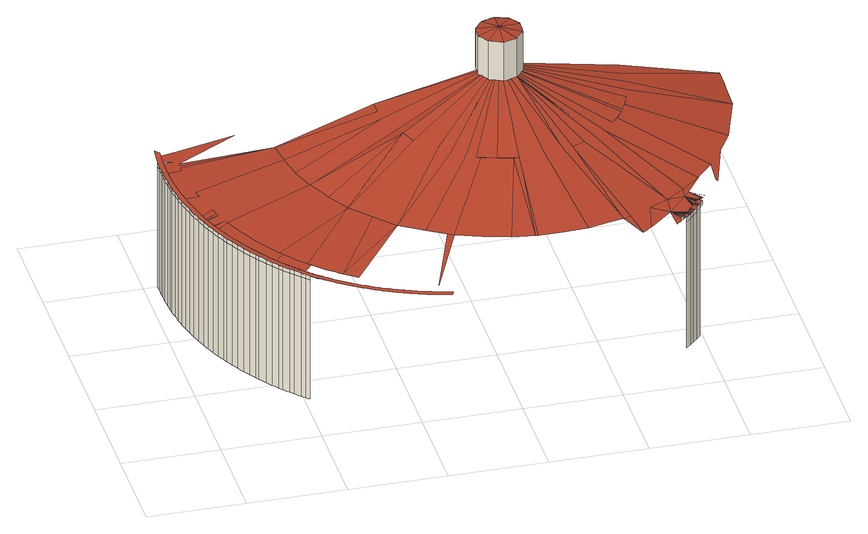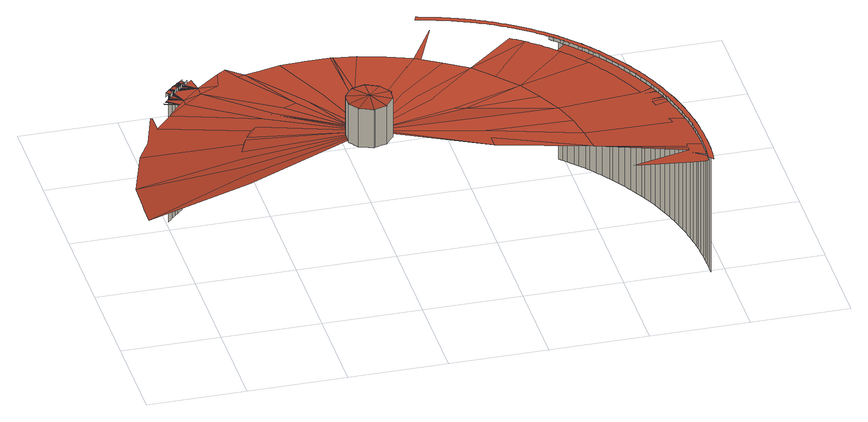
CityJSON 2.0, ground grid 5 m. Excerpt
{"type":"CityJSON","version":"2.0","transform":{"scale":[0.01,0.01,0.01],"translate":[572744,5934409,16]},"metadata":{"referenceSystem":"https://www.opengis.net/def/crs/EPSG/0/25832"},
"CityObjects":{
"building1":{"type":"Building","attributes":{"Grundfläche 2D":"855.124924","Grundhöhe NN":"16.861"},"children":["building1-1"],"geometry":[{"type":"MultiSurface","lod":"3","boundaries":[[[0,1,2,3,4,5]],[[3,2,1,6,7,8]],[[1,9,10,11,12,6]],[[13,10,9,1,0,14]],[[4,3,15,16,17,18]],[[16,15,3,8,19,20]],[[10,21,22,23,24,11]],[[25,22,21,10,13,26]],[[17,16,27,28,29,30]],[[28,27,16,20,31,32]],[[22,33,34,35,36,23]],[[37,34,33,22,25,38]],[[29,28,39,40,41,42]],[[40,39,28,32,43,44]],[[34,45,46,47,48,35]],[[49,46,45,34,37,50]],[[41,40,51,52,53,54]],[[52,51,40,44,55,56]],[[46,57,58,59,60,47]],[[61,58,57,46,49,62]],[[53,52,63,64,65,66]],[[64,63,52,56,67,68]],[[58,69,70,59]],[[69,58,61,71]],[[65,64,72,73,74,75]],[[73,72,64,68,76,77]],[[69,78,79,80,81,70]],[[82,79,78,69,71,83]],[[84,85,86,87,88,89]],[[90,91,92,84,89,93,94]],[[95,96,97,87,86,98]],[[94,99,100,101,102,90]],[[73,103,104,74]],[[105,106,96,95,107,108]],[[109,101,100,110,111,112,113,114]],[[103,73,77,115]],[[116,117,118,119,105,108,120,121]],[[79,122,123,124,125,80]],[[113,112,126,127,128]],[[129,123,122,79,82,130]],[[126,131,132,133,134,127]],[[104,103,135,136,137,138]],[[136,135,103,115,139,140]],[[141,142,143,117,116,144]],[[132,145,146,147,148,133]],[[123,149,150,151,152,124]],[[141,153,154,155,156,157,158,142]],[[159,150,149,123,129,160]],[[137,136,161,162,163,164]],[[146,165,166,167,168,147]],[[162,161,136,140,169,170]],[[171,172,156,155,173,174]],[[150,175,176,177,178,151]],[[179,176,175,150,159,180]],[[181,128,127]],[[167,166,182,183,184,185]],[[92,186,187,85,84]],[[171,174,188,189]],[[163,162,190,191,192,193]],[[191,190,162,170,194,195]],[[196,197,198,189,188,199]],[[184,183,200,201,202,203]],[[176,204,205,206,207,177]],[[208,205,204,176,179,209]],[[191,210,211,192]],[[210,191,195,212]],[[91,90,213]],[[197,196,214,215]],[[109,114,216]],[[202,201,217,218,219,220]],[[205,221,222,206]],[[221,205,208,223]],[[211,210,224,225,226,227]],[[225,224,210,212,228,229]],[[230,231,215,214,232,233]],[[221,234,235,236,237,238,239,222]],[[240,241,236,235,234,221,223,242]],[[243,244,219,218,245,246,247]],[[248,249,230,233,250,251]],[[226,225,252,253,254,255]],[[253,252,225,229,256,257]],[[246,258,259,260,261,247]],[[236,262,263,264,265,266,267,237]],[[268,269,264,263,262,236,241,270]],[[271,272,248,251,273,274]],[[275,276,277,278,279,280,281,181,127,134,133,148,147,168,167,185,184,202,220,219,244,243,247,261,260,282,283,284,285,286,287,288,289,290,291,292,293,294,295,296,297,298]],[[283,282,260,259,299,300,301,302,285,284]],[[264,303,304,305,306,307,308,265]],[[309,310,305,304,303,264,269,311]],[[312,313,271,274,314,315]],[[121,120,108,107,95,98,86,85,187,186,92,91,213,90,102,101,109,216,114,113,128,181,316,317,318,319,320,321,322,141,144,116]],[[323,287,286,285,302,324,325,326]],[[305,327,328,329,330,306]],[[331,328,327,305,310,332]],[[232,214,196,199,188,174,173,155,154,153,141,322,321,320,319,333,334,335,251,250,233]],[[336,337,323,326,338,339]],[[328,340,341,342,343,344,345,329]],[[346,347,342,341,340,328,331,348]],[[349,350,336,339,351,352,353,354,355,356,357]],[[342,358,359,343]],[[358,342,347,360]],[[354,361,362,363,364,355]],[[365,366,367,368,359,358]],[[369,366,365,358,360,370]],[[371,372,363,362,373,374,375,376,377,378,379]],[[366,380,381,382,383,367]],[[384,381,380,366,369,385]],[[386,288,287,323,337,336,350,349,357,356,355,364,363,372,371,379,378,377,387,388,389,390,391,392,393,394,395,396]],[[315,314,274,273,251,335,334,333,397,398,399,400,401,402,403,404,405,406,407,408]],[[381,409,410,411,412,382]],[[413,410,409,381,384,414]],[[415,388,387,377,376,416,417,418]],[[418,419,420,421,422,415]],[[423,421,420,424,425,426,427,428]],[[296,295,294,293,292,291,290,289,429,430,431,316,181,281,280,279,278,277,276,275,298,297]],[[427,426,432,433,434,435,436]],[[169,140,139,115,77,76,68,67,56,55,44,43,32,31,20,19,8,7,6,12,11,24,23,36,35,48,47,60,59,70,81,80,125,124,152,151,178,177,207,206,222,239,238,237,267,266,265,308,307,306,330,329,345,344,343,359,368,367,383,382,412,411,437,438,439,440,441,442,443,444,445,446,447,448,449,450,451,452,453,454,455,456,457,458,459,460,461,462,463,464,465,466,467,468,469,470,471,472,473,474,475,476,477,478,479,480,481,482,483,484,485,486,487,488,489,490,491,492,493,494,495,496,497,498,499,500,501,502,503,504,505,506,507,508,509,510,511,512,513,514,515,516,517,518,519,520,521,522,523,524,525,526,527,528,529,530,531,532,533,534,535,536,537,538,539,540,541,542,543,544,545,546,547,548,549,550,551,552,553,554,555,556,433,432,426,425,424,420,419,418,417,416,376,375,374,373,362,361,354,353,352,351,339,338,326,325,324,302,301,300,299,259,258,246,245,218,217,201,200,183,182,166,165,146,145,132,131,126,112,111,110,100,99,94,93,89,88,87,97,96,106,105,119,118,117,143,142,158,157,156,172,171,189,198,197,215,231,230,249,248,272,271,313,312,557,558,559,560,561,562,563,564,565,566,567,568,569,257,256,229,228,212,195,194,170]],[[288,386,396,395,394,393,392,391,390,429,289]],[[397,333,398]],[[429,390,389,570,571,572,573,574,575,576,577,578,579,580,581]],[[582,583,584,585,586,579]],[[579,586,580]],[[318,317,587,319]],[[431,430,588,316]],[[430,429,588]],[[589,590,591]],[[429,592,588]],[[333,593,594]],[[595,596,597,598,592,429,581,580,586]],[[599,600,601,602,603,590]],[[597,604,594,593,333,319,587,605]],[[597,605,587,317,316,606,607]],[[608,601,600]],[[586,609,610,611,597,612,613]],[[597,611,610,609,591,590,603,614,615]],[[586,613,612,597,596,595]],[[603,602,614]],[[607,606,316,588,616,597]],[[592,598,597,616,588]],[[617,601,608]],[[608,618,617]],[[604,597,619,594]],[[602,601,617]],[[602,620,597,615,614]],[[617,621,597,620,602]],[[621,617,618,622,623,624,625,597]],[[623,626,627,628,629,597,625,624]],[[630,597,629,628]],[[628,627,631,630]],[[632,631,627]],[[633,632,627]],[[630,634,635,597]],[[636,630,631]],[[637,638,639,640,641,642,643,636,631,632,633]],[[636,643,644,630]],[[630,644,643,645,646,647,597,635,634]],[[642,641,648,649]],[[650,651,597,652,653]],[[643,642,649]],[[654,655,597,656,657]],[[658,659,660,661,662,663,664,649,665,666,667]],[[664,668,649]],[[669,664,663,662,661,660,670,671,672,673]],[[674,649,668,675]],[[669,676,668,664]],[[669,677,676]],[[678,679,649,674]],[[680,681,649]],[[668,676,682,683,674,675]],[[684,685,649]],[[686,649,679,687,688]],[[679,678,674,683,689,690]],[[690,689,683,682,676,677,691,692,693,694]],[[649,695,643]],[[696,697,698,699,700,693,692,691,677,701]],[[702,699,698,697,696,703,704]],[[687,679,690,694]],[[649,686,705,706]],[[649,706,680]],[[694,693,700,707]],[[707,700,708]],[[709,710,705,686,688,687,694,707,708,711,712]],[[649,681,713]],[[708,700,711]],[[712,711,700,714,709]],[[715,716,717,653,652,597,647,646,718]],[[649,713,719,684]],[[649,685,720]],[[709,721,710]],[[706,705,710,722]],[[714,721,709]],[[722,710,723,724]],[[721,723,710]],[[699,725,726,727,728,729,723,721,714,700]],[[730,731,719,713,681,680,706,722,724,732]],[[733,734,735,728,727,726,725,699,702,736]],[[732,724,723,729,730]],[[695,645,643]],[[731,737,684,719]],[[685,684,737,738]],[[737,731,730,729,739,740]],[[717,650,653]],[[738,737,740,741,742]],[[743,720,685,738,742,744]],[[695,649,720,743,745,746,747,748]],[[728,749,750,751,752,753,754,755,741,740,739,729]],[[756,757,758,759,753,752,751,750,749,728,735,760]],[[745,743,744,761,762,763,764,748,747,746]],[[754,765,766,767,763,762,761,744,742,741,755]],[[768,748,764,769]],[[768,770,695,748]],[[771,772,768,769]],[[770,768,772]],[[770,772,771,773]],[[770,774,695]],[[771,769,764,763,767,775]],[[776,774,770,773]],[[774,777,695]],[[771,775,773]],[[778,779,780,781,782,783,784,753,759,785]],[[753,784,783,782,781,786,787,775,767,766,765,754]],[[776,788,777,774]],[[789,695,777]],[[790,791,695]],[[788,792,789,777]],[[773,775,787,776]],[[776,787,788]],[[790,695,789]],[[718,646,645]],[[788,786,792]],[[787,786,788]],[[793,794,695,791,795,796]],[[796,795,791,790,789,792,797,798,799,800,801,802,803,794,793]],[[804,805,695]],[[806,807,808,597,809,810]],[[803,802,801,800,799,798,797,792,786,811,812,813,814,815]],[[816,817,695]],[[818,695,794,819,820]],[[804,695,818]],[[821,695,805]],[[820,819,794,803,822,823]],[[811,786,781,824,825,826,815,814,813,812]],[[803,815,822]],[[827,718,645,695]],[[818,820,823,828]],[[804,818,828,829]],[[830,805,804,829]],[[831,832,816,695,821]],[[833,834,835,827,695,817]],[[835,836,827]],[[836,837,827]],[[838,839,840,597,841,842]],[[843,844,827]],[[845,654,657]],[[846,847,848,849,845,657,656,597,651,650,717,716,850]],[[845,849,851,806,810,809,597,655,654]],[[808,807,806,852,853,838,842,841,597]]],"semantics":{"surfaces":[{"type":"WallSurface"},{"type":"RoofSurface"}],"values":[0,0,0,0,0,0,0,0,0,0,0,0,0,0,0,0,0,0,0,0,0,0,0,0,0,0,0,0,0,0,0,0,0,0,0,0,0,0,0,0,0,0,0,0,0,0,0,0,0,0,0,0,0,0,1,0,1,0,0,0,0,0,0,0,0,0,1,0,1,0,0,0,0,0,0,0,0,0,0,0,0,0,0,0,0,1,0,0,0,0,1,0,0,0,1,0,0,0,0,0,0,0,0,0,0,0,0,1,1,0,0,0,0,0,1,0,1,1,1,1,1,1,1,1,1,1,1,1,1,1,1,1,1,1,1,1,1,1,1,1,1,1,1,1,1,1,1,1,1,1,1,1,1,1,1,1,1,1,1,1,1,1,0,1,0,1,1,1,0,1,1,0,1,1,0,0,0,1,1,1,1,0,1,1,1,1,1,1,1,0,1,1,1,0,0,0,1,1,0,0,1,1,1,0,1,0,0,0,1,0,1,0,1,0,1,1,0,1,1,0,0,0,1,1,0,1,1,1,1,1,1,1,0,1,1,1,1,1,1,1,0,0,1,1,0,0,0,1,1,1,1,1,1,1,1,1,1]}}]},
"building1-1":{"type":"BuildingInstallation","parents":["building1"],"geometry":[{"type":"MultiSurface","lod":"3","boundaries":[[[854,855,856,857,858,859,860]],[[861,860,859,862]],[[863,864,865,866,867,859,858]],[[868,869,870,859,867]],[[871,872,873,874,875,876,859,870]],[[877,878,879,880,881,882,859,876]],[[883,884,885,886,859,882]],[[887,888,889,890,891,859,886]],[[892,893,894,895,896,859,891]],[[897,898,899,862,859,896]],[[860,630,635,647,652,651,656,900,858,857,856,855,854]],[[864,863,858,900,655,809,808,841,840,901,867,866,865]],[[867,901,902,903,904,905,906,870,869,868]],[[871,870,906,907,908,909,910,911,912,876,875,874,873,872]],[[912,913,877,876]],[[878,877,913,914]],[[915,916,917,918,882,881,880,879,878,914,919]],[[883,882,918,920,921,922,923,924,886,885,884]],[[886,924,925,926,619,604,605,927,891,890,889,888,887]],[[616,598,928,596,929,896,895,894,893,892,891,927,607]],[[898,897,896,929,612,611,615,620,621,930,862,899]],[[931,629,630,860,861,862,930,625]]],"semantics":{"surfaces":[{"type":"RoofSurface"},{"type":"WallSurface"}],"values":[0,0,0,0,0,0,0,0,0,0,1,1,1,1,1,1,1,1,1,1,1,1]}}]}
},
"vertices":[
[138,979,86],[138,979,765],[132,999,765],[126,1018,765],[126,1018,86],[132,999,86],[138,979,787],[132,999,788],[126,1018,788],[144,959,765],[151,939,765],[151,939,787],[144,959,787],[151,939,86],[144,959,86],[121,1038,765],[115,1059,765],[115,1059,86],[121,1038,86],[121,1038,788],[115,1059,788],[157,920,765],[165,900,765],[165,900,787],[157,920,787],[165,900,86],[157,920,86],[110,1079,765],[106,1099,765],[106,1099,86],[110,1079,86],[110,1079,788],[106,1099,788],[172,881,765],[180,862,764],[180,862,787],[172,881,787],[180,862,86],[172,881,86],[101,1119,766],[97,1140,766],[97,1140,86],[101,1119,86],[101,1119,788],[97,1140,788],[187,842,764],[195,824,764],[195,824,787],[187,842,787],[195,824,86],[187,842,86],[94,1160,766],[90,1180,766],[90,1180,86],[94,1160,86],[94,1160,788],[90,1180,788],[204,805,764],[212,786,764],[212,786,787],[204,805,787],[212,786,86],[204,805,86],[87,1201,766],[84,1221,766],[84,1221,86],[87,1201,86],[87,1201,789],[84,1221,789],[221,767,764],[221,767,787],[221,767,86],[81,1242,766],[78,1262,766],[78,1262,86],[81,1242,86],[81,1242,789],[78,1262,789],[230,749,764],[239,731,764],[239,731,787],[230,749,787],[239,731,86],[230,749,86],[155,1005,768],[154,1010,768],[149,1025,768],[149,1025,787],[155,1005,787],[161,986,787],[167,966,768],[166,971,768],[161,986,768],[166,971,787],[167,966,787],[139,1064,768],[139,1064,788],[144,1045,787],[144,1045,768],[173,947,787],[180,928,787],[180,928,768],[173,947,768],[76,1283,766],[76,1283,86],[129,1104,788],[134,1084,788],[134,1084,768],[129,1104,768],[185,913,768],[185,913,787],[187,908,787],[194,889,787],[194,889,767],[187,908,767],[76,1283,789],[121,1144,768],[121,1144,788],[125,1124,788],[128,1109,788],[128,1109,768],[125,1124,768],[249,712,764],[258,695,764],[258,695,787],[249,712,787],[202,871,787],[202,871,767],[200,875,767],[258,695,86],[249,712,86],[209,852,787],[217,833,787],[217,833,767],[209,852,767],[74,1304,767],[73,1324,767],[73,1324,86],[74,1304,86],[74,1304,789],[73,1324,789],[114,1184,769],[114,1184,788],[117,1164,788],[117,1164,769],[226,814,787],[234,796,787],[234,796,767],[226,814,767],[269,677,764],[279,659,764],[279,659,787],[269,677,787],[113,1189,769],[110,1204,769],[107,1225,769],[107,1225,788],[110,1204,788],[113,1189,788],[279,659,86],[269,677,86],[71,1345,767],[70,1365,767],[70,1365,86],[71,1345,86],[243,778,786],[251,759,786],[251,759,767],[243,778,767],[71,1345,789],[70,1365,789],[102,1265,789],[105,1245,789],[105,1245,769],[102,1265,769],[289,642,764],[300,624,764],[300,624,786],[289,642,787],[300,624,86],[289,642,86],[266,917,777],[261,742,786],[270,724,786],[270,724,767],[261,742,767],[234,1008,777],[223,1046,777],[100,1285,769],[100,1285,789],[70,1386,767],[69,1406,767],[69,1406,86],[70,1386,86],[70,1386,790],[69,1406,790],[97,1326,770],[97,1326,789],[98,1305,789],[98,1305,769],[280,706,786],[289,688,786],[289,688,767],[280,706,767],[310,607,764],[321,590,764],[321,590,786],[310,607,786],[321,590,86],[310,607,86],[69,1427,767],[69,1427,86],[69,1427,790],[240,990,777],[95,1346,770],[95,1346,789],[259,935,777],[299,671,786],[309,654,786],[309,654,767],[299,671,767],[332,573,764],[332,573,786],[332,573,86],[69,1447,768],[69,1467,768],[69,1467,86],[69,1447,86],[69,1447,790],[69,1467,790],[93,1386,789],[94,1366,789],[94,1366,770],[93,1386,770],[344,557,764],[351,546,764],[358,536,764],[358,536,786],[351,546,786],[344,557,786],[351,546,86],[358,536,86],[344,557,86],[328,624,767],[320,637,767],[320,637,786],[331,620,786],[331,620,767],[93,1427,790],[93,1407,790],[93,1407,770],[93,1427,770],[70,1488,768],[70,1508,768],[70,1508,86],[70,1488,86],[70,1488,790],[70,1508,791],[341,603,786],[352,587,786],[352,587,767],[341,603,767],[366,525,764],[373,515,764],[381,504,764],[381,504,786],[373,515,786],[366,525,786],[373,515,86],[381,504,86],[366,525,86],[93,1467,790],[93,1447,790],[93,1447,770],[93,1467,771],[329,777,776],[320,794,776],[312,811,776],[304,828,776],[295,846,776],[288,863,776],[280,881,776],[364,570,767],[371,560,767],[376,551,767],[378,549,767],[385,539,767],[393,529,767],[455,574,776],[441,593,776],[434,603,776],[416,630,776],[395,661,776],[385,677,776],[375,693,776],[366,710,776],[356,726,776],[347,743,776],[338,760,776],[364,570,786],[371,560,786],[376,551,786],[378,549,786],[389,494,764],[397,484,764],[405,473,764],[405,473,786],[397,484,786],[389,494,786],[397,484,86],[405,473,86],[389,494,86],[94,1507,790],[94,1487,790],[94,1487,771],[94,1507,771],[710,1051,839],[669,1175,839],[654,1256,839],[645,1301,839],[186,1216,778],[189,1197,778],[193,1178,778],[399,521,767],[385,539,786],[393,529,786],[399,521,786],[413,463,764],[421,453,764],[421,453,786],[413,463,786],[421,453,86],[413,463,86],[630,1424,839],[169,1446,780],[169,1427,779],[416,498,767],[400,518,767],[400,518,786],[416,498,786],[430,443,764],[438,433,764],[446,424,764],[446,424,786],[438,433,786],[430,443,786],[438,433,86],[446,424,86],[430,443,86],[424,488,767],[418,496,767],[424,488,786],[430,481,786],[432,478,786],[440,468,786],[440,468,767],[432,478,767],[430,481,767],[464,404,764],[464,404,786],[464,404,86],[448,459,786],[456,449,786],[456,449,767],[448,459,767],[482,385,764],[491,376,764],[491,376,786],[482,385,786],[491,376,86],[482,385,86],[473,430,767],[465,439,767],[465,439,786],[473,430,786],[481,420,786],[490,411,786],[492,409,767],[490,411,767],[481,420,767],[500,366,764],[509,357,764],[509,357,786],[500,366,786],[509,357,86],[500,366,86],[462,564,776],[499,402,767],[508,392,767],[563,446,776],[546,463,776],[538,472,776],[522,490,776],[514,499,776],[499,517,776],[484,536,776],[469,555,776],[170,1465,780],[170,1484,780],[477,1608,817],[176,1591,780],[116,1587,773],[100,1580,771],[98,1567,771],[97,1553,771],[97,1547,771],[96,1538,771],[171,1503,780],[95,1522,771],[518,348,764],[528,339,764],[528,339,786],[518,348,786],[528,339,86],[518,348,86],[515,385,767],[499,402,786],[508,392,786],[515,385,786],[517,383,786],[526,374,786],[526,374,767],[517,383,767],[535,365,767],[535,365,786],[544,356,786],[554,347,786],[552,349,767],[544,356,767],[837,807,839],[769,927,839],[748,971,839],[563,339,786],[573,330,786],[573,330,767],[563,339,767],[554,347,767],[547,321,786],[557,312,786],[566,304,786],[586,287,786],[596,278,786],[606,270,786],[617,262,786],[637,246,786],[648,238,786],[658,230,786],[669,222,786],[679,215,786],[690,208,786],[701,200,786],[712,193,786],[723,186,786],[734,179,786],[745,172,786],[767,159,786],[778,152,786],[789,146,786],[801,139,786],[812,133,786],[835,121,786],[846,115,786],[858,110,786],[869,104,786],[879,100,786],[898,91,786],[907,87,786],[917,83,786],[926,79,786],[936,75,786],[945,71,786],[955,67,786],[965,63,786],[974,59,786],[984,56,786],[994,52,786],[1004,49,786],[1023,42,786],[1033,38,786],[1043,35,786],[1053,32,786],[1063,29,786],[1073,26,786],[1083,23,786],[1093,20,786],[1103,17,786],[1113,14,786],[1123,12,786],[1133,9,786],[1143,7,787],[1153,4,787],[1161,27,786],[1159,27,786],[1149,30,786],[1139,32,786],[1129,35,786],[1127,35,786],[1119,37,786],[1099,43,786],[1089,46,786],[1080,49,786],[1072,51,786],[1070,52,786],[1064,53,786],[1060,55,786],[1057,56,786],[1050,58,786],[1045,60,786],[1041,61,786],[1037,62,786],[1031,64,786],[1021,68,786],[1015,70,786],[1011,71,786],[992,78,786],[983,82,786],[978,83,786],[973,86,786],[964,89,786],[954,93,786],[945,97,786],[935,101,786],[926,105,786],[917,109,786],[907,113,786],[898,117,786],[889,121,786],[880,126,786],[868,131,786],[866,133,786],[857,137,786],[846,142,786],[834,148,786],[823,154,786],[812,160,786],[801,167,786],[790,173,786],[779,179,786],[768,186,786],[757,192,786],[746,199,786],[744,201,786],[725,213,786],[714,220,786],[704,227,786],[693,234,786],[691,236,786],[683,242,786],[672,249,786],[662,257,786],[642,273,786],[631,280,786],[621,289,786],[611,297,786],[602,305,786],[592,313,786],[582,322,786],[95,1522,791],[95,1527,791],[96,1538,791],[97,1547,791],[97,1553,791],[98,1567,791],[100,1580,791],[100,1586,791],[79,1609,791],[77,1589,791],[75,1569,791],[73,1549,791],[72,1528,791],[580,429,776],[597,412,776],[615,395,776],[624,387,776],[633,379,776],[651,364,776],[660,356,776],[670,348,776],[679,341,776],[689,333,776],[932,700,839],[920,714,839],[708,318,776],[727,304,776],[747,291,776],[757,284,776],[1028,593,839],[1148,1354,965],[1202,1168,987],[1111,119,775],[1271,442,839],[1241,461,839],[1241,1120,965],[1143,1421,965],[1141,1492,965],[1331,1016,965],[1675,1379,1094],[1754,1462,1123],[1661,1400,1095],[1400,395,839],[1533,358,839],[1668,848,965],[1592,870,965],[1517,892,965],[1644,1454,1095],[1643,1442,1094],[1181,1232,965],[1648,1419,1094],[1648,341,839],[1149,518,839],[1450,929,965],[1698,1364,1094],[1686,1370,1094],[1386,969,965],[1496,904,965],[1707,1360,1094],[1655,1409,1099],[1699,848,965],[1662,339,839],[1644,1467,1095],[1724,1353,1094],[1743,1343,1093],[1790,337,839],[1913,343,839],[1825,848,965],[1767,1346,1093],[2025,370,839],[2099,387,839],[1923,870,965],[1785,1351,1094],[1817,1361,1096],[1972,884,965],[2137,396,839],[2169,279,812],[2111,958,965],[1821,1366,1093],[2038,913,965],[2177,284,813],[2185,290,813],[2192,295,813],[2200,300,814],[2215,312,814],[2244,449,839],[2345,500,839],[2098,949,965],[2441,573,839],[2154,988,965],[1828,1374,1094],[2237,329,814],[2338,418,818],[2277,1131,965],[1850,1401,1094],[1838,1385,1094],[2212,1046,965],[2334,1249,965],[1862,1422,1093],[1853,1404,1094],[2289,1151,965],[2362,333,807],[2367,338,807],[2374,345,807],[2379,348,807],[2382,351,807],[2384,354,807],[2389,358,807],[2350,322,807],[2353,325,807],[2360,331,807],[2390,359,807],[2389,358,825],[2374,345,825],[2379,348,825],[2382,351,825],[2384,354,825],[2398,367,808],[2393,362,807],[2390,359,825],[2405,341,825],[2400,369,808],[2402,371,808],[2420,389,811],[2423,392,811],[2393,362,826],[2398,367,827],[2432,401,812],[2433,403,813],[2410,379,810],[2403,372,809],[2407,375,809],[2400,369,827],[2402,371,827],[2410,345,826],[2414,350,827],[2419,354,828],[2403,372,828],[2436,521,828],[2398,334,803],[2405,341,803],[2410,345,804],[2423,358,806],[2423,358,828],[2398,334,826],[2423,358,86],[2398,334,86],[2410,345,86],[2417,386,810],[2419,388,811],[2406,375,828],[2407,375,828],[2415,384,829],[2417,386,830],[2410,379,828],[2411,379,829],[2427,396,812],[2427,362,829],[2550,669,839],[2626,754,839],[2244,1077,965],[2538,656,839],[2428,397,812],[2436,405,813],[2432,367,830],[2419,388,830],[2436,371,830],[2420,389,830],[2427,362,806],[2432,367,807],[2436,371,808],[2441,376,808],[2441,376,831],[2427,396,831],[2428,397,831],[2423,392,830],[2432,367,86],[2436,371,86],[2441,376,86],[2427,362,86],[2432,401,832],[2433,403,832],[2445,380,831],[2449,384,832],[2453,389,832],[2436,405,832],[2444,414,814],[2444,414,833],[2449,419,814],[2453,423,815],[2456,427,815],[2457,428,815],[2445,380,809],[2449,384,809],[2453,389,810],[2458,393,810],[2462,398,811],[2462,398,833],[2458,393,833],[2449,384,86],[2453,389,86],[2458,393,86],[2462,398,86],[2445,380,86],[2449,419,834],[2453,423,834],[2456,427,835],[2457,428,835],[2466,403,834],[2470,407,834],[2474,412,835],[2459,430,815],[2459,430,835],[2462,434,816],[2461,432,835],[2461,432,816],[2462,434,835],[2465,437,816],[2479,416,835],[2465,437,836],[2466,437,816],[2470,407,86],[2483,421,86],[2487,425,86],[2487,425,814],[2483,421,813],[2470,407,812],[2466,403,811],[2466,403,86],[2487,425,836],[2483,421,836],[2466,437,836],[2469,441,816],[2472,444,817],[2473,446,817],[2469,441,836],[2485,460,818],[2487,462,818],[2475,448,817],[2477,451,817],[2472,444,836],[2473,446,836],[2475,448,837],[2477,451,837],[2481,455,837],[2485,460,838],[2487,462,838],[2494,470,819],[2497,473,819],[2863,1258,839],[2368,1387,965],[1864,1448,1095],[1863,1435,1094],[2356,1315,965],[2491,430,837],[2495,435,837],[2499,440,837],[2503,444,838],[2507,449,838],[2505,483,820],[2506,484,820],[2493,469,819],[2489,464,818],[2490,466,818],[2500,477,819],[2489,464,838],[2490,466,838],[2499,440,815],[2503,444,815],[2507,449,816],[2462,553,830],[2493,469,838],[2494,470,838],[2497,473,839],[2501,479,819],[2503,480,820],[2509,488,820],[2513,493,820],[2515,496,820],[2520,502,821],[2521,503,821],[2872,1544,839],[2369,1538,965],[1865,1475,1094],[1864,1462,1095],[2371,1462,965],[2532,517,821],[2532,518,821],[2310,1185,965],[2629,631,821],[2703,867,839],[2720,896,839],[2773,986,839],[2620,637,824],[2818,1122,839],[2867,1401,839],[2869,1442,839],
[1821,1366,1312],[1828,1374,1312],[1850,1401,1312],[1853,1404,1312],[1862,1415,1312],[1754,1462,1327],[1817,1361,1312],[1781,1350,1312],[1749,1341,1312],[1862,1422,1312],[1863,1435,1312],[1864,1448,1312],[1864,1462,1312],[1866,1489,1312],[1866,1490,1312],[1834,1538,1312],[1830,1545,1312],[1825,1547,1312],[1812,1552,1312],[1801,1556,1312],[1784,1563,1312],[1780,1564,1312],[1761,1572,1312],[1759,1571,1312],[1755,1570,1312],[1736,1565,1312],[1725,1562,1312],[1713,1559,1312],[1691,1553,1312],[1682,1541,1312],[1679,1538,1312],[1654,1505,1312],[1646,1496,1312],[1646,1494,1312],[1645,1480,1312],[1644,1454,1312],[1643,1442,1312],[1642,1428,1312],[1648,1419,1312],[1655,1409,1312],[1668,1390,1312],[1675,1379,1312],[1679,1374,1312],[1686,1370,1312],[1698,1364,1312],[1707,1360,1312],[1862,1415,1093],[1866,1489,1093],[1866,1490,1093],[1852,1510,1095],[1842,1526,1095],[1834,1538,1094],[1830,1545,1094],[1825,1547,1094],[1812,1552,1095],[1801,1556,1096],[1784,1563,1096],[1780,1564,1096],[1761,1572,1095],[1759,1571,1095],[1755,1570,1095],[1725,1562,1096],[1713,1559,1096],[1700,1555,1095],[1691,1553,1094],[1736,1565,1096],[1682,1541,1095],[1679,1538,1095],[1667,1523,1096],[1654,1505,1095],[1646,1496,1094],[1646,1494,1094],[1645,1480,1095],[1642,1428,1093],[1668,1390,1094],[1679,1374,1093],[1749,1341,1092],[1781,1350,1094]
]}
